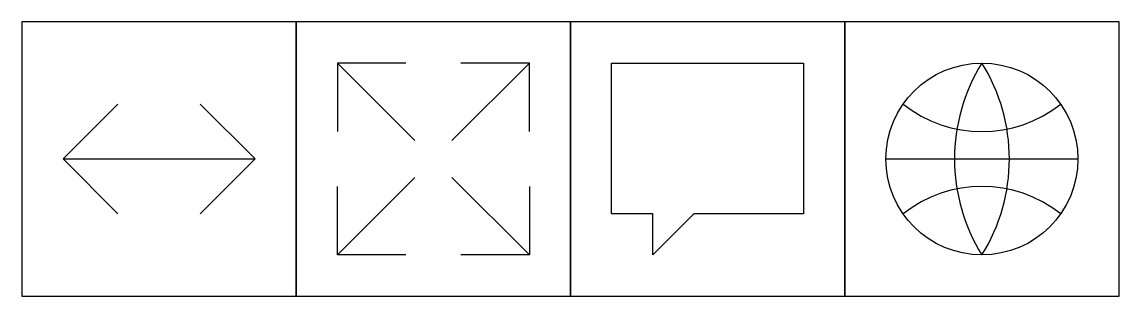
# Model space of a CAD drawing. Extents: x 0 to 80, y 0 to 20.
import ezdxf

# ---------------------------------------------------------------- set-up
doc = ezdxf.new("R2010")
doc.units = 0
doc.layers.get('0').update_dxf_attribs({"linetype": 'CONTINUOUS'})

msp = doc.modelspace()

# ---------------------------------------------------------------- linework, layer by layer
for points in [[(0, 0), (20, 0), (20, 20), (0, 20)], [(20, 0), (40, 0), (40, 20), (20, 20)], [(40, 0), (60, 0), (60, 20), (40, 20)], [(60, 0), (80, 0), (80, 20), (60, 20)]]:
    msp.add_lwpolyline(points, close=True)
for points in [[(28, 17), (23, 17), (23, 12)], [(23, 17), (28.657, 11.343)], [(37, 17), (31.343, 11.343)], [(37, 12), (37, 17), (32, 17)], [(46, 6), (43, 6), (43, 17), (57, 17), (57, 6), (49, 6), (46, 3), (46, 6)], [(7, 14), (3, 10), (7, 6)], [(13, 6), (17, 10), (13, 14)], [(3, 10), (17, 10)], [(63, 10), (77, 10)], [(23, 3), (28.657, 8.657)], [(28, 3), (23, 3), (23, 8)], [(37, 3), (31.343, 8.657)], [(37, 8), (37, 3), (32, 3)]]:
    msp.add_lwpolyline(points)
msp.add_circle((70, 10), 7)
for centre, radius, start, end in [((81.25, 10), 13.25, 148.10921, 211.89079), ((58.75, 10), 13.25, 328.10921, 31.89079), ((70, 21.25), 9.25, 231.60833, 308.39167), ((70, -1.25), 9.25, 51.60833, 128.39167)]:
    msp.add_arc(centre, radius, start, end)

doc.saveas('drawing.dxf')
